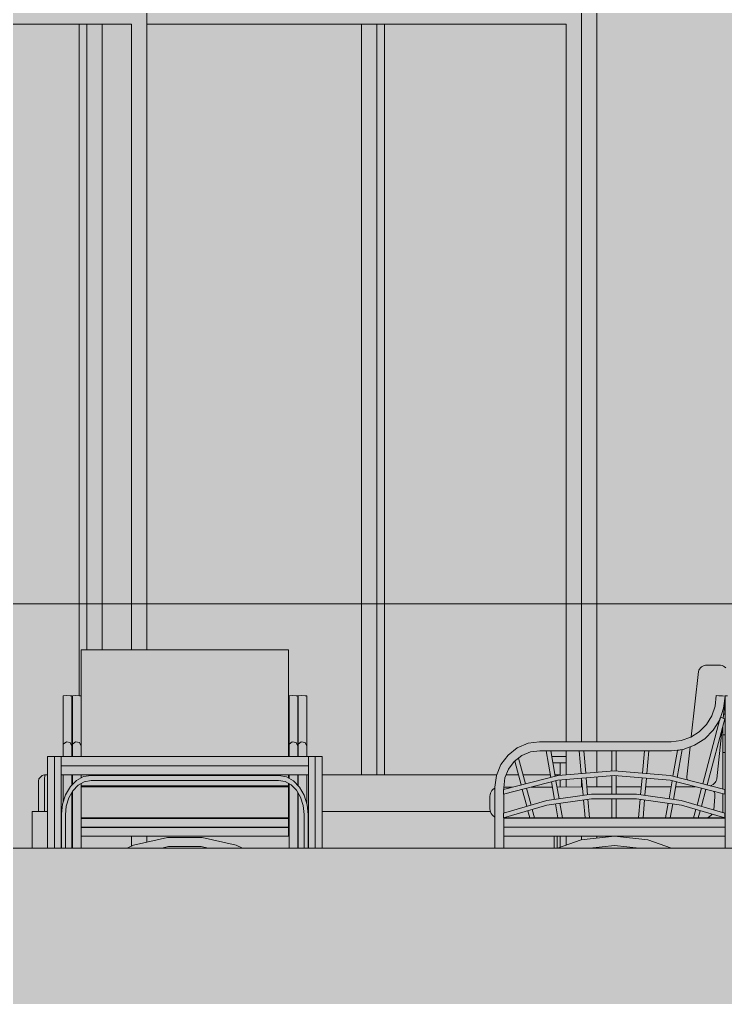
# Model space of a CAD drawing. Header units: centimetres. Extents: x -4381 to 5639, y -3920 to 4826.
# Drawn here: x 181.344 to 183.657, y 13.829 to 17.032 of the extents above; entities that cross this region are included whole.
import ezdxf
from ezdxf.xclip import XClip

# ---------------------------------------------------------------- set-up
doc = ezdxf.new("R2010")
doc.units = ezdxf.units.CM
doc.header["$MEASUREMENT"] = 0
doc.header["$XCLIPFRAME"] = 0
doc.set_wipeout_variables(frame=1)
doc.linetypes.add('Wipeout_Contour', pattern=[100, 0, -100])
for name, color, linetype, lineweight in [('0- SITE_Pen_No__1', 7, 'Continuous', 5), ('01- MOBILIER_Pen_No__1', 7, 'Continuous', 5), ('Structural - Bearing_Pen_No__1', 7, 'Continuous', 5), ('Structural - Bearing_Pen_No__18', 9, 'Continuous', 5)]:
    doc.layers.add(name, color=color, linetype=linetype, lineweight=lineweight)
for name, color, linetype in [('Dalles', 7, 'Continuous'), ('Drawing & Figure', 7, 'Continuous'), ('Mur de clôture', 7, 'Continuous'), ('Structural - Bearing', 7, 'Continuous')]:
    doc.layers.add(name, color=color, linetype=linetype)
for name, color, linetype, lineweight, true_color in [('Dalles_Pen_No__61', 7, 'Continuous', 5, 0x6a6a6a), ('Structural - Bearing_Pen_No__102', 7, 'Continuous', 5, 0xcccccc), ('Structural - Bearing_Pen_No__112', 7, 'Continuous', 5, 0xd5aaaa), ('Structural - Bearing_Pen_No__61', 7, 'Continuous', 5, 0x6a6a6a)]:
    doc.layers.add(name, color=color, linetype=linetype, lineweight=lineweight, true_color=true_color)

# ---------------------------------------------------------------- blocks, each defined once
blk = doc.blocks.new('Drawing_15_15', base_point=(-267.6734, 10.6179))
at = {"layer": '0- SITE_Pen_No__1', "linetype": 'Continuous', "ltscale": 10}
for p, q in [((181.6144, 16.0562), (181.7103, 16.0562)), ((181.7603, 16.0562), (182.4644, 16.0562)), ((181.7103, 15.0562), (181.6144, 15.0562)), ((182.4644, 15.0562), (181.7603, 15.0562))]:
    blk.add_line(p, q, dxfattribs=at)
at = {"color": 254, "linetype": 'Wipeout_Contour', "lineweight": 0, "ltscale": 717.604385}
blk.add_wipeout([(172.0353, 14.1179), (172.0353, 13.7179), (185.6853, 13.7179), (185.6853, 14.1179)], dxfattribs=at).dxf.layer = 'Dalles'
at = {"color": 254, "linetype": 'Wipeout_Contour', "lineweight": 0, "ltscale": 2236.475657}
blk.add_wipeout([(151.2483, 18.6562), (151.2483, 17.0562), (158.8325, 17.0562), (159.0853, 16.9762), (159.0853, 17.2179), (157.0853, 17.2179), (157.0853, 17.8179), (185.6853, 17.8179), (185.6853, 17.5562), (185.9321, 17.5562), (190.6216, 18.0562), (191.5119, 18.0562), (191.5119, 18.6562)], dxfattribs=at).dxf.layer = 'Mur de clôture'
at = {"layer": 'Dalles_Pen_No__61', "linetype": 'Continuous', "ltscale": 10}
blk.add_hatch(color=256, dxfattribs=at).paths.add_polyline_path([(172.0353, 14.1179), (172.0353, 13.7179), (185.6853, 13.7179), (185.6853, 14.1179)])
at = {"color": 254, "linetype": 'Wipeout_Contour', "lineweight": 0, "ltscale": 736.997786}
blk.add_wipeout([(183.3853, 17.2179), (183.3853, 15.1179), (183.6853, 15.1179), (183.6853, 17.2179)], dxfattribs=at).dxf.layer = 'Structural - Bearing'
at = {"layer": 'Structural - Bearing_Pen_No__112', "linetype": 'Continuous', "ltscale": 10}
blk.add_hatch(color=256, dxfattribs=at).paths.add_polyline_path([(183.3853, 17.2179), (183.3853, 15.1179), (183.6853, 15.1179), (183.6853, 17.2179)])
at = {"color": 254, "linetype": 'Wipeout_Contour', "lineweight": 0, "ltscale": 1458.614276}
blk.add_wipeout([(179.6853, 17.2179), (179.6853, 15.1179), (180.2353, 15.1179), (180.2353, 17.1179), (183.2353, 17.1179), (183.2353, 15.1179), (183.3853, 15.1179), (183.3853, 17.2179)], dxfattribs=at).dxf.layer = 'Structural - Bearing'
at = {"layer": 'Structural - Bearing_Pen_No__112', "linetype": 'Continuous', "ltscale": 10}
blk.add_hatch(color=256, dxfattribs=at).paths.add_polyline_path([(179.6853, 17.2179), (179.6853, 15.1179), (180.2353, 15.1179), (180.2353, 17.1179), (183.2353, 17.1179), (183.2353, 15.1179), (183.3853, 15.1179), (183.3853, 17.2179)])
at = {"color": 254, "linetype": 'Wipeout_Contour', "lineweight": 0, "ltscale": 717.781143}
blk.add_wipeout([(172.3153, 14.3179), (185.3653, 14.3179), (185.3653, 15.1179), (172.3153, 15.1179)], dxfattribs=at).dxf.layer = 'Structural - Bearing'
at = {"layer": 'Structural - Bearing_Pen_No__102', "linetype": 'Continuous', "ltscale": 10}
blk.add_hatch(color=256, dxfattribs=at).paths.add_polyline_path([(172.3153, 14.3179), (185.3653, 14.3179), (185.3653, 15.1179), (172.3153, 15.1179)])
at = {"layer": '01- MOBILIER_Pen_No__1', "linetype": 'Continuous', "ltscale": 10}
for p, q in [((181.5453, 14.9674), (181.5453, 14.9679)), ((181.5453, 14.9679), (182.2253, 14.9679)), ((181.5453, 14.9661), (181.5453, 14.9674)), ((181.5453, 14.964), (181.5453, 14.9661)), ((181.5453, 14.9611), (181.5453, 14.964)), ((181.5453, 14.9575), (181.5453, 14.9611)), ((182.2253, 14.9674), (182.2253, 14.9679)), ((182.2253, 14.9661), (182.2253, 14.9674)), ((182.2253, 14.964), (182.2253, 14.9661)), ((182.2253, 14.9611), (182.2253, 14.964)), ((182.2253, 14.9575), (182.2253, 14.9611)), ((181.5453, 14.9533), (181.5453, 14.9575)), ((181.5453, 14.9487), (181.5453, 14.9533)), ((181.5453, 14.9438), (181.5453, 14.9487)), ((181.5453, 14.6652), (181.5453, 14.9438)), ((182.2253, 14.9533), (182.2253, 14.9575)), ((182.2253, 14.9487), (182.2253, 14.9533)), ((182.2253, 14.9438), (182.2253, 14.9487)), ((182.2253, 14.6179), (182.2253, 14.9438)), ((183.5682, 14.8964), (183.5696, 14.9008)), ((183.5696, 14.9008), (183.5718, 14.9049)), ((183.5718, 14.9049), (183.5748, 14.9086)), ((183.5748, 14.9086), (183.5784, 14.9118)), ((183.5784, 14.9118), (183.5825, 14.9144)), ((183.5825, 14.9144), (183.5871, 14.9163)), ((183.5871, 14.9163), (183.592, 14.9175)), ((183.592, 14.9175), (183.597, 14.9179)), ((183.597, 14.9179), (183.6362, 14.9179)), ((183.6362, 14.9179), (183.6411, 14.9175)), ((183.6411, 14.9175), (183.6459, 14.9164)), ((183.6459, 14.9164), (183.6503, 14.9146)), ((183.6503, 14.9146), (183.6544, 14.9121)), ((183.6544, 14.9121), (183.658, 14.9091)), ((183.5447, 14.6823), (183.5682, 14.8964)), ((181.497, 14.8177), (181.4868, 14.8172)), ((181.4868, 14.7816), (181.4868, 14.8172)), ((181.5097, 14.8175), (181.497, 14.8177)), ((181.5153, 14.8169), (181.5097, 14.8175)), ((181.5153, 14.7802), (181.5153, 14.8169)), ((181.527, 14.8177), (181.5168, 14.8172)), ((181.5168, 14.7816), (181.5168, 14.8172)), ((181.5397, 14.8175), (181.527, 14.8177)), ((181.5453, 14.8169), (181.5397, 14.8175)), ((182.237, 14.8177), (182.2268, 14.8172)), ((182.2268, 14.7816), (182.2268, 14.8172)), ((182.2497, 14.8175), (182.237, 14.8177)), ((182.2553, 14.8169), (182.2497, 14.8175)), ((182.2553, 14.7802), (182.2553, 14.8169)), ((182.267, 14.8177), (182.2568, 14.8172)), ((182.2568, 14.7816), (182.2568, 14.8172)), ((182.2797, 14.8175), (182.267, 14.8177)), ((182.2853, 14.8169), (182.2797, 14.8175)), ((182.2853, 14.7802), (182.2853, 14.8169)), ((183.6231, 14.7834), (183.6269, 14.8177)), ((183.6269, 14.8177), (183.6349, 14.8172)), ((183.6349, 14.8172), (183.6476, 14.8165)), ((183.6476, 14.8165), (183.6556, 14.8161)), ((183.6563, 14.8028), (183.6499, 14.7435)), ((183.6512, 14.7769), (183.6556, 14.8161)), ((183.6563, 14.8169), (183.6643, 14.8169)), ((181.4868, 14.7481), (181.4868, 14.7816)), ((181.5153, 14.7453), (181.5153, 14.7802)), ((181.5168, 14.7481), (181.5168, 14.7816)), ((182.2268, 14.7481), (182.2268, 14.7816)), ((182.2553, 14.7453), (182.2553, 14.7802)), ((182.2568, 14.7481), (182.2568, 14.7816)), ((182.2853, 14.7453), (182.2853, 14.7802)), ((183.6122, 14.7517), (183.6231, 14.7834)), ((183.6382, 14.7389), (183.6512, 14.7769)), ((181.4868, 14.7181), (181.4868, 14.7481)), ((181.5153, 14.7468), (181.5168, 14.7468)), ((181.5153, 14.714), (181.5153, 14.7453)), ((181.5168, 14.7181), (181.5168, 14.7481)), ((182.2268, 14.7181), (182.2268, 14.7481)), ((182.2568, 14.7468), (182.2553, 14.7468)), ((182.2553, 14.714), (182.2553, 14.7453)), ((182.2568, 14.7181), (182.2568, 14.7481)), ((182.2853, 14.714), (182.2853, 14.7453)), ((183.5826, 14.5287), (183.6401, 14.7444)), ((183.5947, 14.7232), (183.6122, 14.7517)), ((183.6547, 14.7419), (183.5969, 14.5251)), ((183.6172, 14.7048), (183.6382, 14.7389)), ((183.6409, 14.7467), (183.6547, 14.7419)), ((183.6514, 14.7569), (183.6563, 14.7569)), ((181.4868, 14.693), (181.4868, 14.7181)), ((181.5153, 14.6879), (181.5153, 14.714)), ((181.5168, 14.693), (181.5168, 14.7181)), ((182.2268, 14.693), (182.2268, 14.7181)), ((182.2553, 14.6879), (182.2553, 14.714)), ((182.2568, 14.693), (182.2568, 14.7181)), ((182.2853, 14.6879), (182.2853, 14.714)), ((183.5713, 14.6994), (183.5947, 14.7232)), ((183.5893, 14.6764), (183.6172, 14.7048)), ((183.6465, 14.7112), (183.6287, 14.5456)), ((183.6486, 14.7191), (183.6486, 14.6887)), ((181.4868, 14.6741), (181.4868, 14.693)), ((181.4868, 14.6624), (181.4868, 14.6741)), ((181.5153, 14.6682), (181.5153, 14.6879)), ((181.5168, 14.6741), (181.5168, 14.693)), ((181.5168, 14.6624), (181.5168, 14.6741)), ((182.2268, 14.6741), (182.2268, 14.693)), ((182.2268, 14.6624), (182.2268, 14.6741)), ((182.2553, 14.6682), (182.2553, 14.6879)), ((182.2568, 14.6741), (182.2568, 14.693)), ((182.2568, 14.6624), (182.2568, 14.6741)), ((182.2853, 14.6682), (182.2853, 14.6879)), ((183.5123, 14.6704), (183.5434, 14.6815)), ((183.5434, 14.6815), (183.5713, 14.6994)), ((183.5559, 14.655), (183.5893, 14.6764)), ((183.6486, 14.6887), (183.6486, 14.6316)), ((183.6486, 14.6887), (183.6563, 14.6887)), ((181.497, 14.6665), (181.4868, 14.6584)), ((181.4868, 14.6584), (181.4868, 14.6624)), ((181.4868, 14.6536), (181.4868, 14.6584)), ((181.4868, 14.6395), (181.4868, 14.6536)), ((181.5097, 14.6636), (181.497, 14.6665)), ((181.5153, 14.6519), (181.5097, 14.6636)), ((181.5153, 14.656), (181.5153, 14.6682)), ((181.5153, 14.6519), (181.5153, 14.656)), ((181.5153, 14.6473), (181.5153, 14.6519)), ((181.5153, 14.6338), (181.5153, 14.6473)), ((181.5153, 14.6409), (181.5168, 14.6409)), ((181.527, 14.6665), (181.5168, 14.6584)), ((181.5168, 14.6584), (181.5168, 14.6624)), ((181.5168, 14.6536), (181.5168, 14.6584)), ((181.5168, 14.6395), (181.5168, 14.6536)), ((181.5397, 14.6636), (181.527, 14.6665)), ((181.5453, 14.6519), (181.5397, 14.6636)), ((181.5453, 14.656), (181.5453, 14.6652)), ((181.5453, 14.6519), (181.5453, 14.656)), ((181.5453, 14.6473), (181.5453, 14.6519)), ((181.5453, 14.6338), (181.5453, 14.6473)), ((182.237, 14.6665), (182.2268, 14.6584)), ((182.2268, 14.6584), (182.2268, 14.6624)), ((182.2268, 14.6536), (182.2268, 14.6584)), ((182.2268, 14.6395), (182.2268, 14.6536)), ((182.2497, 14.6636), (182.237, 14.6665)), ((182.2553, 14.6519), (182.2497, 14.6636)), ((182.2553, 14.656), (182.2553, 14.6682)), ((182.2553, 14.6519), (182.2553, 14.656)), ((182.2553, 14.6473), (182.2553, 14.6519)), ((182.2553, 14.6338), (182.2553, 14.6473)), ((182.2568, 14.6409), (182.2553, 14.6409)), ((182.267, 14.6665), (182.2568, 14.6584)), ((182.2568, 14.6584), (182.2568, 14.6624)), ((182.2568, 14.6536), (182.2568, 14.6584)), ((182.2568, 14.6395), (182.2568, 14.6536)), ((182.2797, 14.6636), (182.267, 14.6665)), ((182.2853, 14.6519), (182.2797, 14.6636)), ((182.2853, 14.656), (182.2853, 14.6682)), ((182.2853, 14.6519), (182.2853, 14.656)), ((182.2853, 14.6473), (182.2853, 14.6519)), ((182.2853, 14.6338), (182.2853, 14.6473)), ((182.9445, 14.6228), (182.9749, 14.6466)), ((182.9749, 14.6466), (183.0103, 14.6615)), ((183.0103, 14.6615), (183.0473, 14.6665)), ((183.0473, 14.6665), (183.4787, 14.6665)), ((183.4787, 14.6665), (183.5123, 14.6704)), ((183.4803, 14.6372), (183.5187, 14.6417)), ((183.5153, 14.6409), (183.4993, 14.5498)), ((183.5002, 14.6376), (183.5153, 14.6409)), ((183.5187, 14.6417), (183.5559, 14.655)), ((183.5303, 14.5512), (183.5411, 14.6497)), ((181.4353, 14.6179), (181.441, 14.6179)), ((181.441, 14.6179), (181.4522, 14.6179)), ((181.4522, 14.6179), (181.4578, 14.6179)), ((181.4578, 14.6179), (181.4635, 14.6179)), ((181.4635, 14.6179), (181.4747, 14.6179)), ((181.4747, 14.6179), (181.4803, 14.6179)), ((181.4803, 14.6179), (181.4803, 14.6104)), ((181.4803, 14.6179), (182.2903, 14.6179)), ((181.4803, 14.6104), (181.4803, 14.5954)), ((181.4868, 14.6179), (181.4868, 14.6395)), ((181.5153, 14.6382), (181.5168, 14.6382)), ((181.5153, 14.6369), (181.5168, 14.6369)), ((181.5153, 14.6179), (181.5153, 14.6338)), ((181.5168, 14.6179), (181.5168, 14.6395)), ((181.5453, 14.6179), (181.5453, 14.6338)), ((182.2268, 14.6179), (182.2268, 14.6395)), ((182.2568, 14.6382), (182.2553, 14.6382)), ((182.2568, 14.6369), (182.2553, 14.6369)), ((182.2553, 14.6179), (182.2553, 14.6338)), ((182.2568, 14.6179), (182.2568, 14.6395)), ((182.2853, 14.6179), (182.2853, 14.6338)), ((182.2903, 14.6179), (182.296, 14.6179)), ((182.2903, 14.6179), (182.2903, 14.6104)), ((182.2903, 14.6104), (182.2903, 14.5954)), ((182.296, 14.6179), (182.3072, 14.6179)), ((182.3072, 14.6179), (182.3128, 14.6179)), ((182.3128, 14.6179), (182.3185, 14.6179)), ((182.3185, 14.6179), (182.3297, 14.6179)), ((182.3297, 14.6179), (182.3353, 14.6179)), ((182.9212, 14.5917), (182.9445, 14.6228)), ((182.9649, 14.6019), (182.9893, 14.621)), ((182.979, 14.6129), (183.0014, 14.5287)), ((182.9893, 14.621), (183.0178, 14.633)), ((183.0178, 14.633), (183.0492, 14.6372)), ((183.0492, 14.6372), (183.4803, 14.6372)), ((183.0847, 14.5498), (183.0694, 14.6369)), ((183.0694, 14.6369), (183.0844, 14.6369)), ((183.0844, 14.6369), (183.099, 14.5534)), ((183.1353, 14.6179), (183.0877, 14.6179)), ((183.1844, 14.5621), (183.1779, 14.6369)), ((183.1779, 14.6369), (183.1927, 14.6369)), ((183.1927, 14.6369), (183.1991, 14.5633)), ((183.2847, 14.5704), (183.2847, 14.6369)), ((183.2847, 14.6369), (183.2994, 14.6369)), ((183.2994, 14.6369), (183.2994, 14.5704)), ((183.385, 14.5633), (183.3914, 14.6369)), ((183.3914, 14.6369), (183.4061, 14.6369)), ((183.4061, 14.6369), (183.3996, 14.5621)), ((183.485, 14.5534), (183.4999, 14.6382)), ((183.4999, 14.6382), (183.5002, 14.6376)), ((183.6486, 14.6316), (183.6486, 14.512)), ((183.6486, 14.6316), (183.6563, 14.6316)), ((181.4803, 14.5954), (181.4803, 14.5879)), ((181.4803, 14.5879), (181.4803, 14.5804)), ((181.4803, 14.5879), (182.2903, 14.5879)), ((181.4803, 14.5804), (181.4803, 14.5654)), ((182.2903, 14.5954), (182.2903, 14.5879)), ((182.2903, 14.5879), (182.2903, 14.5804)), ((182.2903, 14.5804), (182.2903, 14.5654)), ((182.9065, 14.5556), (182.9212, 14.5917)), ((182.9344, 14.548), (182.9462, 14.577)), ((182.9462, 14.577), (182.9649, 14.6019)), ((182.9871, 14.5251), (182.9664, 14.603)), ((183.1353, 14.5979), (183.0912, 14.5979)), ((183.1153, 14.5564), (183.1153, 14.5979)), ((181.4053, 14.5379), (181.4069, 14.5455)), ((181.4069, 14.5455), (181.4177, 14.5563)), ((181.4177, 14.5563), (181.4212, 14.557)), ((181.4212, 14.557), (181.4253, 14.5579)), ((181.4253, 14.5578), (181.4257, 14.5579)), ((181.4257, 14.5579), (181.4253, 14.5579)), ((181.4253, 14.5379), (181.4255, 14.5455)), ((181.4255, 14.5455), (181.4266, 14.5563)), ((181.4273, 14.5579), (181.4257, 14.5579)), ((181.4266, 14.5563), (181.4273, 14.5579)), ((181.4353, 14.5579), (181.4273, 14.5579)), ((181.4803, 14.5654), (181.4803, 14.5579)), ((181.4803, 14.5579), (182.2903, 14.5579)), ((181.4868, 14.5535), (181.4868, 14.5579)), ((181.4868, 14.5173), (181.4868, 14.5535)), ((181.5153, 14.5518), (181.5153, 14.5579)), ((181.5153, 14.5247), (181.5153, 14.5518)), ((181.5168, 14.5535), (181.5168, 14.5579)), ((181.5168, 14.5262), (181.5168, 14.5535)), ((181.5537, 14.5524), (181.5303, 14.5398)), ((181.5453, 14.5518), (181.5453, 14.5579)), ((181.5453, 14.5479), (181.5453, 14.5518)), ((181.5778, 14.5565), (181.5537, 14.5524)), ((182.1937, 14.5565), (181.5778, 14.5565)), ((182.2186, 14.5518), (182.1937, 14.5565)), ((182.2418, 14.5387), (182.2186, 14.5518)), ((182.2253, 14.5553), (182.2253, 14.5579)), ((182.2253, 14.5504), (182.2253, 14.5553)), ((182.2253, 14.548), (182.2253, 14.5504)), ((182.2268, 14.5535), (182.2268, 14.5579)), ((182.2268, 14.5471), (182.2268, 14.5535)), ((182.2553, 14.5518), (182.2553, 14.5579)), ((182.2553, 14.5246), (182.2553, 14.5518)), ((182.2568, 14.5535), (182.2568, 14.5579)), ((182.2568, 14.523), (182.2568, 14.5535)), ((182.2853, 14.5518), (182.2853, 14.5579)), ((182.2853, 14.5169), (182.2853, 14.5518)), ((182.2903, 14.5654), (182.2903, 14.5579)), ((182.9074, 14.5579), (182.3353, 14.5579)), ((182.9016, 14.5178), (182.9065, 14.5556)), ((182.9294, 14.5105), (183.1083, 14.5558)), ((182.9303, 14.5159), (182.9344, 14.548)), ((182.9784, 14.5579), (182.9384, 14.5579)), ((183.0833, 14.5579), (182.9937, 14.5579)), ((183.1153, 14.5579), (183.0982, 14.5579)), ((183.292, 14.556), (183.1082, 14.5406)), ((183.1083, 14.5558), (183.292, 14.571)), ((183.1906, 14.4912), (183.1857, 14.5471)), ((183.2004, 14.5483), (183.2052, 14.4932)), ((183.2847, 14.4951), (183.2847, 14.5554)), ((183.292, 14.571), (183.4757, 14.5558)), ((183.4758, 14.5406), (183.292, 14.556)), ((183.2994, 14.5554), (183.2994, 14.4951)), ((183.3789, 14.4932), (183.3837, 14.5483)), ((183.3983, 14.5471), (183.3934, 14.4912)), ((183.4757, 14.5558), (183.6547, 14.5105)), ((183.5307, 14.5468), (183.5303, 14.5512)), ((183.5319, 14.5425), (183.5307, 14.5468)), ((183.6287, 14.5456), (183.6278, 14.5411)), ((181.4053, 14.4679), (181.4053, 14.5379)), ((181.4253, 14.4679), (181.4253, 14.5379)), ((181.4868, 14.4683), (181.4868, 14.5173)), ((181.5102, 14.5196), (181.4947, 14.4931)), ((181.5303, 14.5398), (181.5102, 14.5196)), ((181.5353, 14.5238), (181.5181, 14.5059)), ((181.5554, 14.5352), (181.5353, 14.5238)), ((181.5453, 14.5178), (181.5453, 14.5295)), ((181.5453, 14.5221), (182.2253, 14.5221)), ((181.5756, 14.5201), (181.5453, 14.5201)), ((181.5453, 14.5194), (182.2253, 14.5194)), ((181.5453, 14.517), (181.5453, 14.5178)), ((181.5453, 14.5154), (181.5453, 14.517)), ((181.5453, 14.513), (181.5453, 14.5154)), ((181.5453, 14.51), (181.5453, 14.513)), ((181.5778, 14.5392), (181.5554, 14.5352)), ((181.5751, 14.5221), (181.5758, 14.5194)), ((182.192, 14.5393), (181.5778, 14.5392)), ((181.5914, 14.5194), (181.5907, 14.5221)), ((181.6791, 14.5201), (181.5912, 14.5201)), ((181.6788, 14.5221), (181.6792, 14.5194)), ((181.6945, 14.5194), (181.694, 14.5221)), ((181.7793, 14.5201), (181.6943, 14.5201)), ((181.7791, 14.5221), (181.7793, 14.5194)), ((181.7944, 14.5194), (181.7942, 14.5221)), ((181.8778, 14.5201), (181.7943, 14.5201)), ((181.8778, 14.5221), (181.8778, 14.5194)), ((181.8928, 14.5194), (181.8928, 14.5221)), ((181.9763, 14.5201), (181.8928, 14.5201)), ((181.9765, 14.5221), (181.9763, 14.5194)), ((181.9913, 14.5194), (181.9916, 14.5221)), ((182.0763, 14.5201), (181.9914, 14.5201)), ((182.0767, 14.5221), (182.0762, 14.5194)), ((182.0914, 14.5194), (182.0919, 14.5221)), ((182.1795, 14.5201), (182.0916, 14.5201)), ((182.18, 14.5221), (182.1793, 14.5194)), ((182.2136, 14.5358), (182.192, 14.5393)), ((182.1948, 14.5194), (182.1956, 14.5221)), ((182.2253, 14.5201), (182.195, 14.5201)), ((182.2339, 14.5249), (182.2136, 14.5358)), ((182.2253, 14.5278), (182.2253, 14.5295)), ((182.2253, 14.5262), (182.2253, 14.5278)), ((182.2253, 14.5254), (182.2253, 14.5262)), ((182.2253, 14.5221), (182.2253, 14.5254)), ((182.2253, 14.5194), (182.2253, 14.5201)), ((182.2253, 14.5178), (182.2253, 14.5194)), ((182.2253, 14.517), (182.2253, 14.5178)), ((182.2253, 14.5154), (182.2253, 14.517)), ((182.2253, 14.513), (182.2253, 14.5154)), ((182.2253, 14.51), (182.2253, 14.513)), ((182.2268, 14.5173), (182.2268, 14.5287)), ((182.2513, 14.5075), (182.2339, 14.5249)), ((182.2616, 14.518), (182.2418, 14.5387)), ((182.2768, 14.4912), (182.2616, 14.518)), ((182.2853, 14.4629), (182.2853, 14.5169)), ((182.8948, 14.51), (182.8986, 14.513)), ((182.8986, 14.513), (182.9016, 14.5147)), ((183.1082, 14.5406), (182.9294, 14.4947)), ((182.9303, 14.5107), (182.9303, 14.5159)), ((182.9305, 14.5179), (182.9588, 14.5179)), ((183.0053, 14.5142), (183.02, 14.4592)), ((183.0206, 14.5181), (183.0902, 14.5182)), ((183.0973, 14.4779), (183.0872, 14.5352)), ((183.1015, 14.5389), (183.1119, 14.4799)), ((183.1051, 14.5183), (183.1882, 14.5185)), ((183.1153, 14.5183), (183.1153, 14.5412)), ((183.203, 14.5185), (183.2847, 14.5187)), ((183.2994, 14.5187), (183.3811, 14.5189)), ((183.3959, 14.5189), (183.479, 14.5191)), ((183.4722, 14.4799), (183.4825, 14.5389)), ((183.6547, 14.4947), (183.4758, 14.5406)), ((183.4968, 14.5352), (183.4867, 14.4779)), ((183.494, 14.5192), (183.5586, 14.5193)), ((183.5324, 14.5415), (183.5319, 14.5425)), ((183.5641, 14.4592), (183.5787, 14.5142)), ((183.6119, 14.524), (183.6073, 14.5225)), ((183.6163, 14.5263), (183.6119, 14.524)), ((183.6202, 14.5293), (183.6163, 14.5263)), ((183.6235, 14.5328), (183.6202, 14.5293)), ((183.626, 14.5368), (183.6235, 14.5328)), ((183.6278, 14.5411), (183.626, 14.5368)), ((181.4947, 14.4931), (181.4849, 14.4622)), ((181.505, 14.4826), (181.4969, 14.4556)), ((181.5181, 14.5059), (181.505, 14.4826)), ((181.5453, 14.5064), (181.5453, 14.51)), ((181.5453, 14.5022), (181.5453, 14.5064)), ((181.5453, 14.4977), (181.5453, 14.5022)), ((181.5453, 14.4929), (181.5453, 14.4977)), ((181.5453, 14.4879), (181.5453, 14.4929)), ((181.5453, 14.4469), (181.5453, 14.4879)), ((182.2253, 14.5064), (182.2253, 14.51)), ((182.2253, 14.5022), (182.2253, 14.5064)), ((182.2253, 14.4977), (182.2253, 14.5022)), ((182.2253, 14.4929), (182.2253, 14.4977)), ((182.2253, 14.4879), (182.2253, 14.4929)), ((182.2253, 14.4469), (182.2253, 14.4879)), ((182.2648, 14.4846), (182.2513, 14.5075)), ((182.2733, 14.4578), (182.2648, 14.4846)), ((182.2862, 14.4601), (182.2768, 14.4912)), ((182.8853, 14.4879), (182.8857, 14.4929)), ((182.8853, 14.4469), (182.8853, 14.4879)), ((182.8857, 14.4929), (182.8869, 14.4977)), ((182.8869, 14.4977), (182.8889, 14.5022)), ((182.8889, 14.5022), (182.8915, 14.5064)), ((182.8915, 14.5064), (182.8948, 14.51)), ((182.9294, 14.4947), (182.9294, 14.5105)), ((182.9303, 14.4331), (182.9303, 14.4949)), ((183.0058, 14.4551), (182.991, 14.5105)), ((183.0716, 14.4742), (183.2181, 14.4951)), ((183.2181, 14.4951), (183.366, 14.4951)), ((183.366, 14.4951), (183.5124, 14.4742)), ((183.593, 14.5105), (183.5782, 14.4551)), ((183.6228, 14.4866), (183.6187, 14.444)), ((183.6192, 14.5038), (183.6202, 14.5021)), ((183.6202, 14.5021), (183.6219, 14.4971)), ((183.6219, 14.4971), (183.6228, 14.4919)), ((183.6228, 14.4919), (183.6228, 14.4866)), ((183.6486, 14.4962), (183.6486, 14.4346)), ((183.6547, 14.5105), (183.6547, 14.4947)), ((181.4053, 14.4679), (181.4053, 14.4379)), ((181.4253, 14.4679), (181.4253, 14.4379)), ((181.4849, 14.4622), (181.4814, 14.429)), ((181.4969, 14.4556), (181.4943, 14.4267)), ((182.2763, 14.4279), (182.2733, 14.4578)), ((182.2893, 14.4279), (182.2862, 14.4601)), ((182.9294, 14.4328), (183.0716, 14.4742)), ((183.0715, 14.4588), (182.9294, 14.4169)), ((183.218, 14.48), (183.0715, 14.4588)), ((183.108, 14.4169), (183.0999, 14.463)), ((183.1145, 14.4651), (183.1229, 14.4169)), ((183.1971, 14.4169), (183.1919, 14.4763)), ((183.2065, 14.4784), (183.2118, 14.4169)), ((183.366, 14.48), (183.218, 14.48)), ((183.2847, 14.4169), (183.2847, 14.48)), ((183.2994, 14.48), (183.2994, 14.4169)), ((183.5125, 14.4588), (183.366, 14.48)), ((183.3722, 14.4169), (183.3776, 14.4784)), ((183.3921, 14.4763), (183.387, 14.4169)), ((183.4611, 14.4169), (183.4695, 14.4651)), ((183.4841, 14.463), (183.476, 14.4169)), ((183.5124, 14.4742), (183.6547, 14.4328)), ((183.6547, 14.4169), (183.5125, 14.4588)), ((181.3853, 14.4379), (181.4353, 14.4379)), ((181.4803, 14.4379), (181.4823, 14.4379)), ((181.5168, 14.4169), (181.5153, 14.4169)), ((181.5453, 14.4417), (181.5453, 14.4469)), ((181.5453, 14.4366), (181.5453, 14.4417)), ((181.5453, 14.4319), (181.5453, 14.4366)), ((181.5453, 14.4276), (181.5453, 14.4319)), ((181.5453, 14.4239), (181.5453, 14.4276)), ((181.5453, 14.4209), (181.5453, 14.4239)), ((181.5453, 14.4187), (181.5453, 14.4209)), ((181.5453, 14.4173), (181.5453, 14.4187)), ((181.5453, 14.4169), (181.5453, 14.4173)), ((181.5453, 14.4154), (181.5453, 14.4169)), ((181.5453, 14.4169), (182.2253, 14.4169)), ((182.2253, 14.4417), (182.2253, 14.4469)), ((182.2253, 14.4366), (182.2253, 14.4417)), ((182.2253, 14.4379), (182.2268, 14.4379)), ((182.2253, 14.4319), (182.2253, 14.4366)), ((182.2253, 14.4276), (182.2253, 14.4319)), ((182.2253, 14.4239), (182.2253, 14.4276)), ((182.2253, 14.4209), (182.2253, 14.4239)), ((182.2253, 14.4187), (182.2253, 14.4209)), ((182.2253, 14.4173), (182.2253, 14.4187)), ((182.2253, 14.4169), (182.2253, 14.4173)), ((182.2268, 14.4169), (182.2253, 14.4169)), ((182.2568, 14.4169), (182.2553, 14.4169)), ((182.2884, 14.4379), (182.2903, 14.4379)), ((182.3353, 14.4379), (182.8868, 14.4379)), ((182.8858, 14.4417), (182.8853, 14.4469)), ((182.8871, 14.4366), (182.8858, 14.4417)), ((182.8893, 14.4319), (182.8871, 14.4366)), ((182.8922, 14.4276), (182.8893, 14.4319)), ((182.8958, 14.4239), (182.8922, 14.4276)), ((182.9, 14.4209), (182.8958, 14.4239)), ((182.9016, 14.4201), (182.9, 14.4209)), ((182.9294, 14.4169), (182.9294, 14.4328)), ((182.9306, 14.4169), (182.9303, 14.4169)), ((182.9306, 14.4169), (183.016, 14.4169)), ((182.9306, 14.4165), (182.9306, 14.4169)), ((182.9306, 14.4165), (182.9306, 14.4084)), ((182.9306, 14.4165), (183.6559, 14.4165)), ((183.016, 14.4169), (183.0097, 14.4406)), ((183.0312, 14.4169), (183.016, 14.4169)), ((183.0238, 14.4448), (183.0312, 14.4169)), ((183.0312, 14.4169), (183.108, 14.4169)), ((183.1229, 14.4169), (183.108, 14.4169)), ((183.1229, 14.4169), (183.1971, 14.4169)), ((183.2118, 14.4169), (183.1971, 14.4169)), ((183.2118, 14.4169), (183.2847, 14.4169)), ((183.2994, 14.4169), (183.2847, 14.4169)), ((183.2994, 14.4169), (183.3722, 14.4169)), ((183.387, 14.4169), (183.3722, 14.4169)), ((183.387, 14.4169), (183.4611, 14.4169)), ((183.476, 14.4169), (183.4611, 14.4169)), ((183.476, 14.4169), (183.5528, 14.4169)), ((183.5528, 14.4169), (183.5602, 14.4448)), ((183.568, 14.4169), (183.5528, 14.4169)), ((183.5743, 14.4406), (183.568, 14.4169)), ((183.568, 14.4169), (183.6559, 14.4169)), ((183.5948, 14.4174), (183.5894, 14.4169)), ((183.6, 14.4189), (183.5948, 14.4174)), ((183.6049, 14.4213), (183.6, 14.4189)), ((183.6092, 14.4247), (183.6049, 14.4213)), ((183.6128, 14.4287), (183.6092, 14.4247)), ((183.6131, 14.4291), (183.6128, 14.4287)), ((183.6187, 14.444), (183.6186, 14.4433)), ((183.6486, 14.4187), (183.6486, 14.4169)), ((183.6547, 14.4328), (183.6547, 14.4169)), ((183.6559, 14.4169), (183.6563, 14.4169)), ((183.6559, 14.4165), (183.6559, 14.4169)), ((183.6559, 14.4165), (183.6559, 14.4084)), ((181.5168, 14.3869), (181.5153, 14.3869)), ((181.5453, 14.4052), (181.5453, 14.4154)), ((181.5453, 14.4154), (182.2253, 14.4154)), ((181.5453, 14.3925), (181.5453, 14.4052)), ((181.5453, 14.3869), (181.5453, 14.3925)), ((181.5453, 14.3854), (181.5453, 14.3869)), ((181.5453, 14.3869), (182.2253, 14.3869)), ((181.5453, 14.3752), (181.5453, 14.3854)), ((181.5453, 14.3854), (182.2253, 14.3854)), ((182.2253, 14.4052), (182.2253, 14.4154)), ((182.2253, 14.3925), (182.2253, 14.4052)), ((182.2253, 14.3869), (182.2253, 14.3925)), ((182.2268, 14.3869), (182.2253, 14.3869)), ((182.2253, 14.3752), (182.2253, 14.3854)), ((182.9306, 14.4084), (182.9306, 14.3954)), ((182.9306, 14.3954), (182.9306, 14.3872)), ((182.9306, 14.3872), (183.6559, 14.3872)), ((182.9306, 14.3869), (182.9306, 14.3872)), ((182.9306, 14.3869), (183.6559, 14.3869)), ((182.9306, 14.3865), (182.9306, 14.3784)), ((182.9306, 14.3865), (183.6559, 14.3865)), ((183.0953, 14.3865), (183.0953, 14.3869)), ((183.1053, 14.3865), (183.1053, 14.3869)), ((183.1153, 14.3865), (183.1153, 14.3869)), ((183.6559, 14.4084), (183.6559, 14.3954)), ((183.6559, 14.3954), (183.6559, 14.3872)), ((183.6559, 14.3869), (183.6559, 14.3872)), ((183.6559, 14.3865), (183.6559, 14.3784)), ((181.5453, 14.3625), (181.5453, 14.3752)), ((181.5453, 14.3569), (181.5453, 14.3625)), ((181.5453, 14.3569), (182.2253, 14.3569)), ((181.8283, 14.3527), (181.9424, 14.3527)), ((182.2253, 14.3625), (182.2253, 14.3752)), ((182.2253, 14.3569), (182.2253, 14.3625)), ((182.9306, 14.3784), (182.9306, 14.3654)), ((182.9306, 14.3654), (182.9306, 14.3572)), ((182.9306, 14.3572), (183.6559, 14.3572)), ((183.184, 14.3447), (183.2933, 14.3569)), ((183.2933, 14.3569), (183.4025, 14.3447)), ((183.6559, 14.3784), (183.6559, 14.3654)), ((183.6559, 14.3654), (183.6559, 14.3572)), ((182.2557, 14.3452), (182.2553, 14.3419)), ((182.2568, 14.3484), (182.2557, 14.3452)), ((182.9012, 14.3378), (182.9016, 14.3411)), ((182.9303, 14.3411), (182.9306, 14.3378)), ((183.6559, 14.3378), (183.6563, 14.3411))]:
    blk.add_line(p, q, dxfattribs=at)
at = {"layer": 'Structural - Bearing_Pen_No__1', "linetype": 'Continuous', "ltscale": 10}
for p, q in [((183.1353, 14.6372), (183.1353, 14.558)), ((183.1853, 14.6372), (183.1853, 14.6369)), ((183.2353, 14.5663), (183.2353, 14.6372)), ((183.1853, 14.5471), (183.1853, 14.5185)), ((183.2353, 14.5186), (183.2353, 14.5513)), ((181.7103, 14.5221), (181.7103, 14.5201)), ((181.7603, 14.5201), (181.7603, 14.5221)), ((183.1353, 14.5429), (183.1353, 14.5183)), ((181.7103, 14.3869), (181.7103, 14.3854)), ((181.7603, 14.3854), (181.7603, 14.3869)), ((183.1353, 14.3869), (183.1353, 14.3865)), ((183.1853, 14.3869), (183.1853, 14.3865)), ((183.2353, 14.3865), (183.2353, 14.3869)), ((183.3853, 14.3869), (183.3853, 14.3865)), ((181.7603, 14.3374), (181.7603, 14.3569)), ((183.1853, 14.3572), (183.1853, 14.3448)), ((183.2353, 14.3504), (183.2353, 14.3572))]:
    blk.add_line(p, q, dxfattribs=at)
at = {"color": 254, "linetype": 'Wipeout_Contour', "lineweight": 0, "ltscale": 735.675075}
blk.add_wipeout([(183.1853, 17.0679), (183.1853, 15.1179), (183.2353, 15.1179), (183.2353, 17.0679)], dxfattribs=at).dxf.layer = 'Structural - Bearing'
at = {"color": 254, "linetype": 'Wipeout_Contour', "lineweight": 0, "ltscale": 717.698223}
blk.add_wipeout([(172.3353, 14.1179), (185.3853, 14.1179), (185.3853, 14.3179), (172.3353, 14.3179)], dxfattribs=at).dxf.layer = 'Structural - Bearing'
at = {"layer": 'Structural - Bearing_Pen_No__18', "linetype": 'Continuous', "ltscale": 10}
blk.add_hatch(color=256, dxfattribs=at).paths.add_polyline_path([(183.1853, 17.0679), (183.1853, 15.1179), (183.2353, 15.1179), (183.2353, 17.0679)])
at = {"layer": 'Structural - Bearing_Pen_No__61', "linetype": 'Continuous', "ltscale": 10}
blk.add_hatch(color=256, dxfattribs=at).paths.add_polyline_path([(172.3353, 14.1179), (185.3853, 14.1179), (185.3853, 14.3179), (172.3353, 14.3179)])
at = {"layer": '01- MOBILIER_Pen_No__1', "linetype": 'Continuous', "ltscale": 10}
for p, q in [((183.6563, 14.3179), (183.6563, 14.8169)), ((181.4353, 14.3179), (181.4353, 14.6179)), ((181.4578, 14.3179), (181.4578, 14.6179)), ((182.3128, 14.3179), (182.3128, 14.6179)), ((182.3353, 14.3179), (182.3353, 14.6179)), ((181.4803, 14.3179), (181.4803, 14.5579)), ((182.2903, 14.3179), (182.2903, 14.5579)), ((182.2268, 14.3179), (182.2268, 14.5173)), ((182.9016, 14.3179), (182.9016, 14.5178)), ((181.5153, 14.3179), (181.5153, 14.5009)), ((181.5168, 14.3179), (181.5168, 14.5035)), ((182.2553, 14.3179), (182.2553, 14.5006)), ((182.2568, 14.3179), (182.2568, 14.4981)), ((181.3853, 14.3179), (181.3853, 14.4379)), ((181.4814, 14.429), (181.4814, 14.3179)), ((181.4943, 14.4267), (181.4943, 14.3179)), ((182.2763, 14.3179), (182.2763, 14.4279)), ((182.2893, 14.3179), (182.2893, 14.4279)), ((182.9303, 14.3179), (182.9303, 14.4171)), ((181.5453, 14.3179), (181.5453, 14.3569)), ((181.7171, 14.3276), (181.8283, 14.3527)), ((181.9424, 14.3527), (182.0536, 14.3276)), ((183.0953, 14.3179), (183.0953, 14.3572)), ((183.1053, 14.3179), (183.1053, 14.3572)), ((183.1153, 14.3209), (183.1153, 14.3572)), ((181.6966, 14.3179), (181.7171, 14.3276)), ((181.8094, 14.3179), (181.8316, 14.3229)), ((181.8316, 14.3229), (181.939, 14.3229)), ((181.939, 14.3229), (181.9613, 14.3179)), ((182.0536, 14.3276), (182.0741, 14.3179)), ((182.9012, 14.3179), (182.9012, 14.3378)), ((182.9306, 14.3179), (182.9306, 14.3378)), ((183.1067, 14.3179), (183.184, 14.3447)), ((183.2127, 14.3179), (183.2933, 14.3269)), ((183.2933, 14.3269), (183.3738, 14.3179)), ((183.4025, 14.3447), (183.4799, 14.3179)), ((183.6559, 14.3179), (183.6559, 14.3378))]:
    blk.add_line(p, q, dxfattribs=at)
at = {"layer": 'Structural - Bearing_Pen_No__1', "linetype": 'Continuous', "ltscale": 10}
for p, q in [((183.2353, 14.6665), (183.2353, 17.1179)), ((181.7103, 14.3569), (181.7103, 14.3244)), ((183.1353, 14.3572), (183.1353, 14.3278)), ((183.2353, 14.3179), (183.2353, 14.3204)), ((172.3353, 14.3179), (185.3853, 14.3179))]:
    blk.add_line(p, q, dxfattribs=at)
at = {"color": 254, "linetype": 'Wipeout_Contour', "lineweight": 0, "ltscale": 735.466606}
blk.add_wipeout([(183.1353, 17.0179), (183.1353, 15.1179), (183.1853, 15.1179), (183.1853, 17.0179)], dxfattribs=at).dxf.layer = 'Structural - Bearing'
at = {"layer": 'Structural - Bearing_Pen_No__18', "linetype": 'Continuous', "ltscale": 10}
blk.add_hatch(color=256, dxfattribs=at).paths.add_polyline_path([(183.1353, 17.0179), (183.1353, 15.1179), (183.1853, 15.1179), (183.1853, 17.0179)])
at = {"color": 254, "linetype": 'Wipeout_Contour', "lineweight": 0, "ltscale": 916.485766}
blk.add_wipeout([(183.1853, 17.0679), (181.7603, 17.0679), (181.7603, 17.0179), (183.1353, 17.0179), (183.1853, 17.0179)], dxfattribs=at).dxf.layer = 'Structural - Bearing'
at = {"layer": 'Structural - Bearing_Pen_No__18', "linetype": 'Continuous', "ltscale": 10}
blk.add_hatch(color=256, dxfattribs=at).paths.add_polyline_path([(183.1853, 17.0679), (181.7603, 17.0679), (181.7603, 17.0179), (183.1353, 17.0179), (183.1853, 17.0179)])
at = {"layer": 'Structural - Bearing_Pen_No__1', "linetype": 'Continuous', "ltscale": 10}
blk.add_line((183.1853, 17.0679), (183.1853, 14.6665), dxfattribs=at)
at = {"color": 254, "linetype": 'Wipeout_Contour', "lineweight": 0, "ltscale": 732.627}
blk.add_wipeout([(181.7603, 17.0179), (181.7603, 15.1179), (183.1353, 15.1179), (183.1353, 17.0179)], dxfattribs=at).dxf.layer = 'Structural - Bearing'
at = {"layer": 'Structural - Bearing_Pen_No__102', "linetype": 'Continuous', "ltscale": 10}
blk.add_hatch(color=256, dxfattribs=at).paths.add_polyline_path([(181.7603, 17.0179), (181.7603, 15.1179), (183.1353, 15.1179), (183.1353, 17.0179)])
at = {"layer": 'Structural - Bearing_Pen_No__1', "linetype": 'Continuous', "ltscale": 10}
for p, q in [((182.4644, 14.5579), (182.4644, 17.0179)), ((182.5144, 17.0179), (182.5144, 14.5579)), ((182.5394, 14.5579), (182.5394, 17.0179)), ((183.1353, 17.0179), (183.1353, 14.6665))]:
    blk.add_line(p, q, dxfattribs=at)
at = {"color": 254, "linetype": 'Wipeout_Contour', "lineweight": 0, "ltscale": 729.788665}
blk.add_wipeout([(181.7103, 17.0179), (181.7103, 15.1179), (181.7603, 15.1179), (181.7603, 17.0179)], dxfattribs=at).dxf.layer = 'Structural - Bearing'
at = {"layer": 'Structural - Bearing_Pen_No__18', "linetype": 'Continuous', "ltscale": 10}
blk.add_hatch(color=256, dxfattribs=at).paths.add_polyline_path([(181.7103, 17.0179), (181.7103, 15.1179), (181.7603, 15.1179), (181.7603, 17.0179)])
at = {"color": 254, "linetype": 'Wipeout_Contour', "lineweight": 0, "ltscale": 1090.845136}
blk.add_wipeout([(180.2853, 17.0679), (180.2853, 17.0179), (180.3353, 17.0179), (181.7103, 17.0179), (181.7603, 17.0179), (181.7603, 17.0679)], dxfattribs=at).dxf.layer = 'Structural - Bearing'
at = {"layer": 'Structural - Bearing_Pen_No__18', "linetype": 'Continuous', "ltscale": 10}
blk.add_hatch(color=256, dxfattribs=at).paths.add_polyline_path([(180.2853, 17.0679), (180.2853, 17.0179), (180.3353, 17.0179), (181.7103, 17.0179), (181.7603, 17.0179), (181.7603, 17.0679)])
at = {"layer": 'Structural - Bearing_Pen_No__1', "linetype": 'Continuous', "ltscale": 10}
for p, q in [((181.7603, 17.0179), (181.7603, 17.0679)), ((181.7603, 14.9679), (181.7603, 17.0179)), ((181.7603, 17.0179), (183.1353, 17.0179))]:
    blk.add_line(p, q, dxfattribs=at)
at = {"color": 254, "linetype": 'Wipeout_Contour', "lineweight": 0, "ltscale": 726.949222}
blk.add_wipeout([(180.3353, 15.1179), (181.7103, 15.1179), (181.7103, 17.0179), (180.3353, 17.0179)], dxfattribs=at).dxf.layer = 'Structural - Bearing'
at = {"layer": 'Structural - Bearing_Pen_No__102', "linetype": 'Continuous', "ltscale": 10}
blk.add_hatch(color=256, dxfattribs=at).paths.add_polyline_path([(180.3353, 15.1179), (181.7103, 15.1179), (181.7103, 17.0179), (180.3353, 17.0179)])
at = {"layer": 'Structural - Bearing_Pen_No__1', "linetype": 'Continuous', "ltscale": 10}
for p, q in [((180.3353, 17.0179), (181.7103, 17.0179)), ((181.5394, 17.0179), (181.5394, 14.8175)), ((181.5644, 14.9679), (181.5644, 17.0179)), ((181.6144, 17.0179), (181.6144, 14.9679)), ((181.7103, 17.0179), (181.7103, 14.9679)), ((185.3653, 15.1179), (172.3153, 15.1179)), ((185.3653, 15.1179), (172.3353, 15.1179))]:
    blk.add_line(p, q, dxfattribs=at)

msp = doc.modelspace()

# ---------------------------------------------------------------- block references
at = {"layer": 'Drawing & Figure', "color": 151, "linetype": 'Continuous', "lineweight": 5, "ltscale": 10, "true_color": 0x80c2ff}
ref = msp.add_blockref('Drawing_15_15', (-267.67341, 10.61787), dxfattribs=at)
XClip(ref).set_block_clipping_path([(150.8554874385, 0.9963282177), (191.9907812231, 21.3358905514)])

doc.saveas('drawing.dxf')
